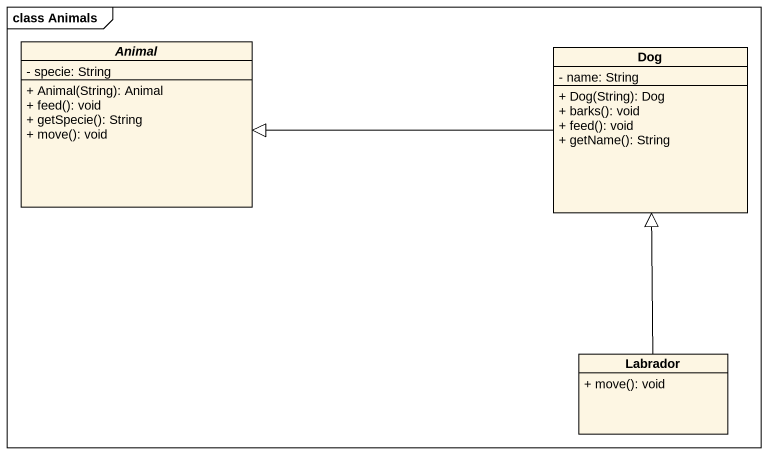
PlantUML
@startuml
mainframe class Animals
hide circle
hide empty members
skinparam classAttributeIconSize 0
abstract class Animal {
  - specie: String
  + Animal(String): Animal
  + feed(): void
  + getSpecie(): String
  + move(): void
}
class Dog {
  - name: String
  + Dog(String): Dog
  + barks(): void
  + feed(): void
  + getName(): String
}
class Labrador {
  + move(): void
}
Dog -left-|> Animal
Labrador -up-|> Dog
@enduml
